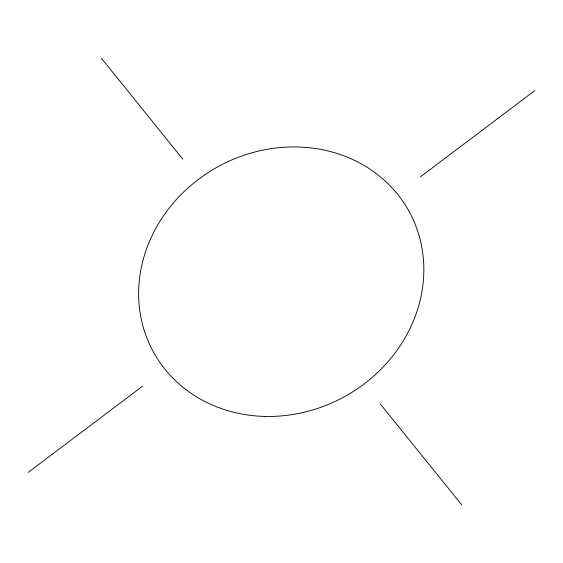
<?xml version="1.0" encoding="UTF-8"?>
<svg xmlns="http://www.w3.org/2000/svg" width="563" height="563" viewBox="0 0 563 563"><rect width="100%" height="100%" fill="white"/><g stroke="black" fill="none" stroke-linecap="round" stroke-linejoin="round"><path stroke-width="0.84" d="M28.15 472.406L142.65 386.127M420.35 176.873L534.85 90.594M101.361 58.221L182.778 159.132M380.222 403.868L461.639 504.779M264.202 416.409A145.88 131.228 -28.8 0 0 412.369 217.895A145.88 131.228 -28.8 0 0 167.127 210.801A145.88 131.228 -28.8 0 0 264.202 416.409"/></g></svg>
